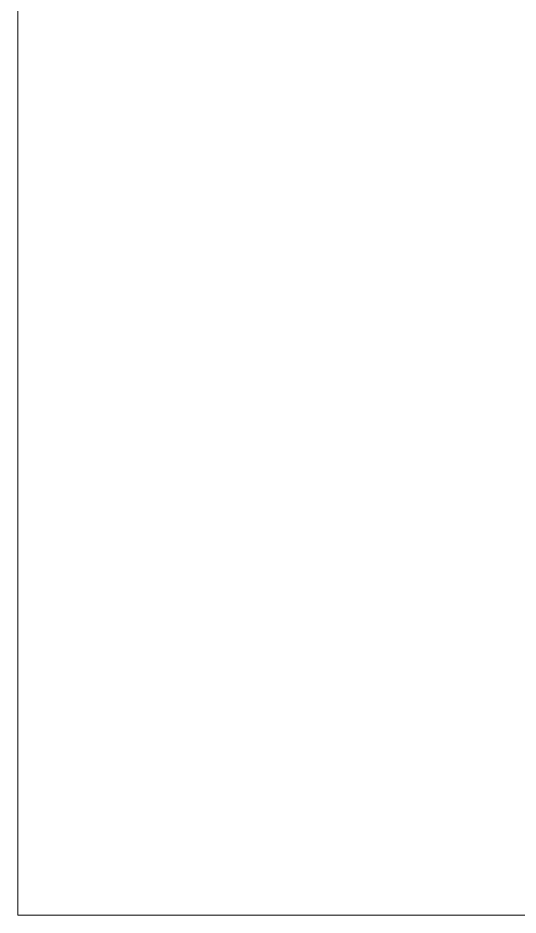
# Model space of a CAD drawing. Header units: inches. Extents: x 0 to 119, y 0 to 81.
# Drawn here: x 0 to 29.4, y 0 to 52.7 of the extents above; entities that cross this region are included whole.
import ezdxf
from ezdxf.enums import TextEntityAlignment as Align

# ---------------------------------------------------------------- set-up
doc = ezdxf.new("R2010")
doc.units = ezdxf.units.IN
doc.header["$MEASUREMENT"] = 0
doc.layers.get('0').update_dxf_attribs({"lineweight": 5})
doc.layers.add('BOARDER', color=5, linetype='Continuous', lineweight=5)
doc.layers.add('Title_Block_Info', color=2, linetype='Continuous', lineweight=5)
doc.styles.get("Standard").update_dxf_attribs({"font": 'romans.shx'})
doc.styles.add('WD', font='romans.shx')

# ---------------------------------------------------------------- blocks, each defined once
blk = doc.blocks.new('TB_L')
at = {"color": 5, "linetype": 'Continuous'}
for p, q in [((0, 23), (0, 0)), ((0, 0), (34, 0))]:
    blk.add_line(p, q, dxfattribs=at)
at = {"layer": 'BOARDER', "linetype": 'Continuous'}
blk.add_line((0, 1), (0, 0), dxfattribs=at)
at = {"color": 2, "linetype": 'Continuous', "style": 'WD', "flags": 1}
for tag, p in [('REV1_NO', (18.734, 3.29)), ('REV1_BY', (24.303, 3.29)), ('REV1_DATE', (26.562, 3.29)), ('REV2_NO', (18.734, 3.04)), ('REV2_BY', (24.303, 3.04)), ('REV2_DATE', (26.562, 3.04)), ('REV3_NO', (18.734, 2.79)), ('REV3_BY', (24.303, 2.79)), ('REV3_DATE', (26.562, 2.79)), ('REV4_NO', (18.734, 2.54)), ('REV4_BY', (24.303, 2.54)), ('REV4_DATE', (26.562, 2.54)), ('REV5_NO', (18.734, 2.29)), ('REV5_BY', (24.303, 2.29)), ('REV5_DATE', (26.562, 2.29)), ('REV6_NO', (18.734, 2.04)), ('REV6_BY', (24.303, 2.04)), ('REV6_DATE', (26.562, 2.04)), ('REV7_NO', (18.734, 1.79)), ('REV7_BY', (24.303, 1.79)), ('REV7_DATE', (26.562, 1.79)), ('REV8_NO', (18.734, 1.54)), ('REV8_BY', (24.303, 1.54)), ('REV8_DATE', (26.562, 1.54)), ('REV9_NO', (18.734, 1.29)), ('REV9_BY', (24.303, 1.29)), ('REV9_DATE', (26.562, 1.29))]:
    blk.add_attdef(tag, text='', height=0.15, dxfattribs=at).set_placement(p, align=Align.MIDDLE_CENTER)
for tag, p in [('REV1_CHANGE', (19.292, 3.29)), ('REV2_CHANGE', (19.292, 3.04)), ('REV3_CHANGE', (19.292, 2.79)), ('REV4_CHANGE', (19.292, 2.54)), ('REV5_CHANGE', (19.292, 2.29)), ('REV6_CHANGE', (19.292, 2.04)), ('REV7_CHANGE', (19.292, 1.79)), ('REV8_CHANGE', (19.292, 1.54)), ('REV9_CHANGE', (19.292, 1.29))]:
    blk.add_attdef(tag, text='', height=0.15, dxfattribs=at).set_placement(p, align=Align.MIDDLE_LEFT)
at = {"layer": 'Title_Block_Info', "ltscale": 0.1}
for tag, p in [('CUSTOMER', (23.842, 0.833)), ('JOB DESCRIPTION LINE', (23.842, 0.5)), ('DRAWING DESCRIPTION', (23.842, 0.167))]:
    blk.add_attdef(tag, text='', height=0.15, dxfattribs=at).set_placement(p, align=Align.MIDDLE_LEFT)
at = {"layer": 'Title_Block_Info', "ltscale": 0.1, "style": 'WD'}
for tag, p in [('JOB #', (29.752, 0.833)), ('SEC. NO.', (31.75, 0.833)), ('SHT. NO.', (33.313, 0.833)), ('NAME', (29.795, 0.5)), ('REV', (33.194, 0.5))]:
    blk.add_attdef(tag, text='', height=0.125, dxfattribs=at).set_placement(p, align=Align.MIDDLE_CENTER)
blk.add_attdef('DATE', text='', height=0.125, dxfattribs=at).set_placement((32.188, 0.5), align=Align.MIDDLE_RIGHT)
blk.add_attdef('FILE NUMBER', text='', height=0.125, dxfattribs=at).set_placement((29.591, 0.167), align=Align.MIDDLE_LEFT)

msp = doc.modelspace()

# ---------------------------------------------------------------- block references
at = {"xscale": 3.5, "yscale": 3.5, "zscale": 3.5}
msp.add_blockref('TB_L', (0, 0), dxfattribs=at)

doc.saveas('drawing.dxf')
